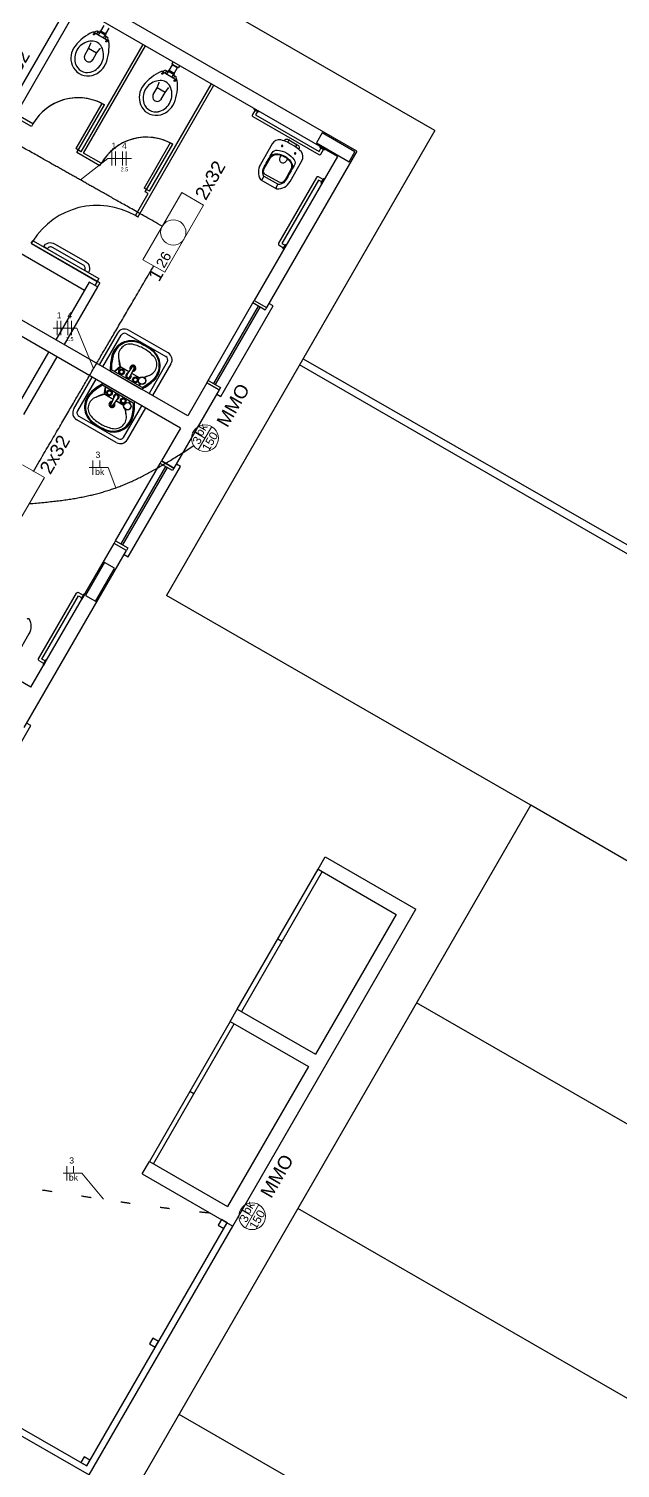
# Model space of a CAD drawing. Extents: x 210 to 779, y 61 to 241.
# Drawn here: x 504.06 to 510.27, y 182.62 to 197.77 of the extents above; entities that cross this region are included whole.
import ezdxf

# ---------------------------------------------------------------- set-up
doc = ezdxf.new("R2010")
doc.units = 0
doc.header["$LTSCALE"] = 2
doc.set_wipeout_variables(frame=1)
doc.linetypes.add('DOT2', pattern=[3.175, 0, -3.175])
doc.layers.get('0').update_dxf_attribs({"linetype": 'CONTINUOUS'})
for name, color, linetype in [('A-BARRA', 2, 'CONTINUOUS'), ('A-JANEL', 3, 'CONTINUOUS'), ('A-PAREDE', 5, 'CONTINUOUS'), ('A-PISOS-NIVEL', 1, 'CONTINUOUS'), ('A-WC', 1, 'CONTINUOUS'), ('AR-ALV', 5, 'CONTINUOUS'), ('ARQ-ALV-CORTE', 5, 'CONTINUOUS'), ('ARQ-ALV-VISTA2', 2, 'CONTINUOUS'), ('ARQ-BNC-VISTA', 1, 'CONTINUOUS'), ('ARQ-ESQ-VISTA1', 2, 'CONTINUOUS'), ('ARQ-ESQ-VISTA2', 1, 'CONTINUOUS'), ('PAG', 1, 'CONTINUOUS')]:
    doc.layers.add(name, color=color, linetype=linetype)
for name, color, linetype, lineweight in [('EL-Condutos', 4, 'CONTINUOUS', 30), ('EL-Fios', 9, 'CONTINUOUS', 20), ('EL-Textos fios', 7, 'CONTINUOUS', 20), ('EL-Textos pontos', 5, 'CONTINUOUS', 20), ('P-SIMBOL', 5, 'CONTINUOUS', 20)]:
    doc.layers.add(name, color=color, linetype=linetype, lineweight=lineweight)
doc.styles.add('Arial', font='arial.ttf')

msp = doc.modelspace()

# ---------------------------------------------------------------- linework, layer by layer
at = {"color": 8}
for p, q in [((504.816, 196.353), (504.801, 196.327)), ((504.082, 195.51), (504.097, 195.536)), ((504.097, 195.536), (504.082, 195.51)), ((504.097, 195.536), (504.097, 195.535))]:
    msp.add_line(p, q, dxfattribs=at)
at = {"color": 251}
for p, q in [((506.248, 187.448), (507.097, 188.921)), ((507.141, 188.896), (506.291, 187.423)), ((506.716, 188.16), (506.673, 188.185)), ((506.173, 187.318), (505.323, 185.846)), ((505.367, 185.821), (506.216, 187.293)), ((505.791, 186.557), (505.748, 186.582)), ((504.664, 182.641), (506.141, 185.201)), ((504.69, 182.546), (506.201, 185.166)), ((501.466, 184.405), (504.69, 182.546)), ((501.501, 184.466), (504.664, 182.641))]:
    msp.add_line(p, q, dxfattribs=at)
at = {"layer": 'A-BARRA', "color": 251}
msp.add_lwpolyline([(504.652, 195.318, -0.414214), (504.683, 195.201), (504.683, 195.201), (504.644, 195.224, 0.414214), (504.63, 195.279), (504.305, 195.466, 0.414214), (504.25, 195.451), (504.211, 195.474), (504.211, 195.474, -0.414214), (504.327, 195.505)], format="xyb", close=True, dxfattribs=at)
at = {"layer": 'A-JANEL', "color": 251}
msp.add_line((506.426, 194.907), (506.556, 194.832), dxfattribs=at)
at = {"layer": 'A-PAREDE', "color": 251}
for p, q in [((507.506, 196.478), (503.391, 198.851)), ((507.301, 196.423), (503.446, 198.646)), ((507.301, 196.423), (506.426, 194.907)), ((507.506, 196.478), (506.556, 194.832)), ((505.727, 193.694), (501.872, 195.918)), ((505.652, 193.564), (501.797, 195.788)), ((506.426, 194.907), (506.556, 194.832)), ((504.078, 190.836), (500.223, 193.059)), ((504.008, 190.414), (505.082, 192.277)), ((504.078, 190.836), (504.952, 192.351)), ((505.082, 192.277), (504.952, 192.351)), ((506.201, 185.166), (508.125, 188.501)), ((507.92, 188.446), (507.071, 186.974)), ((506.996, 186.844), (506.146, 185.371))]:
    msp.add_line(p, q, dxfattribs=at)
for points in [[(507.485, 196.472), (507.139, 196.672), (507.079, 196.568), (507.425, 196.368)], [(504.757, 191.743), (504.957, 192.089), (504.853, 192.149), (504.653, 191.803)]]:
    msp.add_lwpolyline(points, close=True, dxfattribs=at)
at = {"layer": 'A-PISOS-NIVEL', "color": 251}
for p, q in [((508.325, 196.698), (502.348, 200.145)), ((508.325, 196.698), (505.502, 191.804)), ((522.216, 185.395), (506.901, 194.229)), ((506.939, 194.294), (522.216, 185.514)), ((509.333, 189.594), (505.502, 191.804)), ((503.587, 179.632), (509.333, 189.594)), ((513.664, 187.096), (509.333, 189.594)), ((512.465, 185.017), (508.133, 187.515)), ((511.215, 182.851), (506.884, 185.35)), ((509.966, 180.686), (505.635, 183.184))]:
    msp.add_line(p, q, dxfattribs=at)
for points in [[(506.08, 185.236), (506.045, 185.176), (506.106, 185.141), (506.141, 185.201), (506.08, 185.236)], [(505.359, 183.986), (505.324, 183.926), (505.385, 183.891), (505.42, 183.952), (505.359, 183.986)], [(504.638, 182.737), (504.603, 182.676), (504.664, 182.641), (504.699, 182.702), (504.638, 182.737)]]:
    msp.add_lwpolyline(points, dxfattribs=at)
at = {"layer": 'A-WC', "color": 251}
for p, q in [((505.202, 195.786), (506.001, 197.172)), ((504.083, 196.74), (503.906, 196.842)), ((504.098, 196.766), (503.921, 196.868)), ((504.098, 196.766), (504.083, 196.74)), ((505.176, 195.801), (505.309, 196.033)), ((505.202, 195.786), (505.176, 195.801)), ((504.802, 195.093), (504.083, 195.508)), ((504.083, 195.508), (504.776, 195.108)), ((504.101, 195.537), (504.793, 195.138)), ((504.793, 195.138), (504.776, 195.108)), ((504.776, 195.108), (504.751, 195.065)), ((504.802, 195.093), (504.773, 195.043))]:
    msp.add_line(p, q, dxfattribs=at)
msp.add_arc((504.575, 196.491), 0.55, 60.0228, 150.0228, dxfattribs=at)
at = {"layer": 'AR-ALV', "color": 251}
for p, q in [((507.097, 188.921), (507.172, 189.051)), ((507.172, 189.051), (508.125, 188.501)), ((507.097, 188.921), (507.92, 188.446)), ((506.173, 187.318), (506.248, 187.448)), ((506.248, 187.448), (507.071, 186.974)), ((506.173, 187.318), (506.996, 186.844)), ((505.248, 185.716), (505.323, 185.846)), ((505.323, 185.846), (506.146, 185.371)), ((505.248, 185.716), (506.201, 185.166))]:
    msp.add_line(p, q, dxfattribs=at)
at = {"layer": 'ARQ-ALV-CORTE', "color": 251}
for points in [[(504.212, 191.087), (504.164, 191.115, -0.414214), (504.159, 191.135), (504.558, 191.828, -0.414214), (504.579, 191.834), (504.626, 191.806)], [(504.643, 191.814, 0.414214), (504.629, 191.811), (504.609, 191.776, 0.414214), (504.613, 191.762), (504.643, 191.814)], [(504.243, 191.121, 0.414214), (504.229, 191.118), (504.209, 191.083, 0.414214), (504.213, 191.069), (504.243, 191.121)]]:
    msp.add_lwpolyline(points, format="xyb", dxfattribs=at)
msp.add_lwpolyline([(504.227, 191.113), (504.192, 191.133), (504.577, 191.8), (504.611, 191.78)], dxfattribs=at)
at = {"layer": 'ARQ-ALV-VISTA2', "color": 251, "ltscale": 0.1}
for p, q in [((504.486, 198.047), (503.82, 196.892)), ((504.572, 197.997), (503.906, 196.842)), ((504.741, 197.731), (504.738, 197.732)), ((504.741, 197.731), (504.889, 197.645)), ((504.772, 197.713), (504.786, 197.736)), ((504.803, 197.726), (504.775, 197.742)), ((504.789, 197.703), (504.803, 197.726)), ((504.803, 197.726), (504.805, 197.731)), ((504.857, 197.701), (504.805, 197.731)), ((504.812, 197.743), (504.847, 197.803)), ((504.864, 197.713), (504.812, 197.743)), ((504.864, 197.713), (504.899, 197.773)), ((504.606, 196.473), (505.257, 197.602)), ((504.631, 196.458), (505.283, 197.587)), ((504.631, 196.458), (505.283, 197.587)), ((504.645, 197.491), (504.685, 197.559)), ((504.685, 197.559), (504.709, 197.616)), ((504.769, 197.51), (504.685, 197.559)), ((504.709, 197.616), (504.708, 197.619)), ((504.769, 197.51), (504.807, 197.56)), ((504.807, 197.56), (504.809, 197.561)), ((504.841, 197.673), (504.855, 197.696)), ((504.855, 197.696), (504.857, 197.701)), ((504.855, 197.696), (504.883, 197.68)), ((504.858, 197.663), (504.872, 197.686)), ((504.889, 197.645), (504.892, 197.644)), ((504.73, 197.442), (504.769, 197.51)), ((505.573, 197.42), (505.561, 197.4)), ((505.46, 197.316), (505.457, 197.318)), ((505.46, 197.316), (505.608, 197.23)), ((505.491, 197.298), (505.505, 197.321)), ((505.522, 197.311), (505.494, 197.328)), ((505.508, 197.288), (505.522, 197.311)), ((505.522, 197.311), (505.524, 197.316)), ((505.576, 197.286), (505.524, 197.316)), ((505.531, 197.328), (505.566, 197.389)), ((505.583, 197.298), (505.531, 197.328)), ((505.56, 197.258), (505.574, 197.282)), ((505.562, 197.397), (505.564, 197.395)), ((505.564, 197.395), (505.563, 197.393)), ((505.564, 197.395), (505.625, 197.361)), ((505.564, 197.39), (505.621, 197.357)), ((505.574, 197.282), (505.576, 197.286)), ((505.574, 197.282), (505.602, 197.265)), ((505.577, 197.248), (505.591, 197.272)), ((505.583, 197.298), (505.618, 197.359)), ((505.625, 197.361), (505.624, 197.358)), ((505.625, 197.361), (505.628, 197.359)), ((505.642, 197.38), (505.63, 197.36)), ((505.324, 196.059), (505.975, 197.187)), ((505.364, 197.076), (505.404, 197.144)), ((505.404, 197.144), (505.428, 197.202)), ((505.488, 197.096), (505.404, 197.144)), ((505.428, 197.202), (505.427, 197.204)), ((505.488, 197.096), (505.525, 197.145)), ((505.525, 197.145), (505.528, 197.146)), ((505.608, 197.23), (505.611, 197.229)), ((504.824, 196.982), (504.549, 196.506)), ((504.56, 196.465), (504.85, 196.967)), ((504.824, 196.982), (504.85, 196.967)), ((505.449, 197.028), (505.488, 197.096)), ((504.606, 196.473), (504.549, 196.506)), ((504.606, 196.473), (504.549, 196.506)), ((505.543, 196.568), (505.268, 196.091)), ((505.279, 196.05), (505.569, 196.553)), ((505.543, 196.568), (505.569, 196.553)), ((504.802, 196.325), (504.56, 196.465)), ((504.606, 196.473), (504.575, 196.491)), ((504.817, 196.351), (504.631, 196.458)), ((504.817, 196.351), (504.802, 196.325)), ((505.324, 196.059), (505.268, 196.091)), ((505.324, 196.059), (505.268, 196.091)), ((505.309, 196.033), (505.279, 196.05)), ((505.324, 196.059), (505.294, 196.076)), ((504.083, 195.508), (504.098, 195.534)), ((504.098, 195.534), (504.083, 195.508)), ((504.098, 195.534), (504.099, 195.534)), ((504.691, 195.1), (504.341, 194.494)), ((504.777, 195.05), (504.428, 194.444)), ((504.777, 195.05), (504.691, 195.1)), ((504.988, 194.565), (504.796, 194.231)), ((504.835, 194.209), (505.027, 194.542)), ((505.082, 194.557), (505.497, 194.317)), ((505.52, 194.356), (505.104, 194.596)), ((503.92, 193.765), (504.266, 194.364)), ((504.003, 193.707), (504.353, 194.314)), ((505.512, 194.262), (505.32, 193.929)), ((505.359, 193.906), (505.551, 194.24)), ((504.528, 193.768), (504.721, 194.101)), ((504.76, 194.079), (504.567, 193.745)), ((504.914, 194.163), (505.241, 193.974)), ((505.249, 193.993), (504.926, 194.179)), ((504.955, 194.162), (505.017, 194.215)), ((504.956, 194.162), (505.023, 194.207)), ((505.109, 194.157), (505.023, 194.207)), ((505.089, 194.127), (505.143, 194.205)), ((505.123, 194.107), (505.163, 194.194)), ((505.221, 194.093), (505.138, 194.14)), ((505.154, 193.828), (504.831, 194.015)), ((504.839, 194.033), (505.166, 193.844)), ((504.86, 193.998), (504.845, 193.918)), ((504.861, 193.997), (504.856, 193.917)), ((505.216, 194.012), (505.226, 194.03)), ((505.219, 194.019), (505.22, 194.034)), ((505.219, 194.01), (505.229, 194.028)), ((505.222, 194.024), (505.224, 194.031)), ((506.057, 193.966), (505.582, 193.143)), ((505.927, 194.041), (505.727, 193.694)), ((506.057, 193.966), (505.927, 194.041)), ((505.927, 194.041), (506.057, 193.966)), ((506.057, 193.966), (505.927, 194.041)), ((504.942, 193.867), (504.856, 193.917)), ((504.958, 193.9), (504.917, 193.814)), ((504.992, 193.88), (504.937, 193.802)), ((505.053, 193.803), (504.971, 193.85)), ((505.052, 193.466), (505.245, 193.799)), ((505.284, 193.777), (505.091, 193.443)), ((505.117, 193.841), (505.105, 193.833)), ((505.114, 193.836), (505.108, 193.831)), ((505.121, 193.848), (505.111, 193.83)), ((505.124, 193.846), (505.114, 193.828)), ((504.975, 193.412), (504.56, 193.652)), ((504.582, 193.691), (504.998, 193.451)), ((505.652, 193.564), (505.452, 193.218)), ((505.582, 193.143), (505.452, 193.218))]:
    msp.add_line(p, q, dxfattribs=at)
for points in [[(506.478, 196.897, -0.414214), (506.464, 196.894), (506.43, 196.914, -0.414214), (506.426, 196.927), (506.478, 196.897)], [(507.171, 196.498, -0.414214), (507.157, 196.494), (507.123, 196.514, -0.414214), (507.119, 196.528), (507.171, 196.498)], [(507.136, 196.137, -0.414214), (507.132, 196.151), (507.152, 196.185, -0.414214), (507.166, 196.189), (507.136, 196.137)], [(506.736, 195.444, -0.414214), (506.733, 195.458), (506.753, 195.492, -0.414214), (506.766, 195.496), (506.736, 195.444)]]:
    msp.add_lwpolyline(points, format="xyb", dxfattribs=at)
for points in [[(506.072, 193.992), (506.057, 193.966), (505.927, 194.041), (505.942, 194.067)], [(505.582, 193.143), (505.567, 193.117), (505.437, 193.192), (505.452, 193.218)]]:
    msp.add_lwpolyline(points, close=True, dxfattribs=at)
for centre, radius in [((504.741, 197.71), 0.00682), ((504.871, 197.635), 0.00682), ((505.46, 197.295), 0.00682), ((505.59, 197.22), 0.00682), ((505.031, 194.156), 0.03), ((505.031, 194.156), 0.02), ((505.176, 194.072), 0.03), ((505.176, 194.072), 0.02), ((505.247, 194.063), 0.04), ((505.247, 194.063), 0.037), ((504.903, 193.935), 0.03), ((504.903, 193.935), 0.02), ((505.049, 193.851), 0.03), ((505.049, 193.851), 0.02), ((505.092, 193.795), 0.04), ((505.092, 193.795), 0.037)]:
    msp.add_circle(centre, radius, dxfattribs=at)
for centre, radius, start, end in [((504.925, 197.29), 0.484, 113.7805, 142.3423), ((504.734, 197.724), 0.00909, 60.0228, 119.0053), ((504.959, 197.306), 0.477, 113.8624, 117.241), ((504.77, 197.735), 0.00909, 60.0228, 113.8624), ((504.809, 197.737), 0.00697, 60.0228, 240.0228), ((504.861, 197.707), 0.00697, 240.0228, 60.0228), ((504.706, 197.458), 0.208, 142.3423, 200.9207), ((504.725, 197.451), 0.187, 92.7027, 185.7713), ((504.722, 197.525), 0.112, 60.0228, 92.7027), ((504.655, 197.491), 0.187, 294.2742, 27.3429), ((504.722, 197.525), 0.112, 27.3429, 60.0228), ((504.416, 197.583), 0.484, 337.7033, 6.3682), ((504.878, 197.672), 0.00909, 6.1832, 60.0228), ((504.413, 197.622), 0.477, 2.8046, 6.1832), ((504.888, 197.636), 0.00909, 6.3586, 60.0228), ((504.698, 197.448), 0.159, 185.7713, 198.6929), ((504.688, 197.467), 0.0486, 150.0228, 330.0228), ((504.675, 197.445), 0.174, 200.4995, 276.9109), ((504.672, 197.439), 0.132, 198.6929, 240.0228), ((504.672, 197.439), 0.132, 240.0228, 281.3527), ((504.671, 197.478), 0.208, 276.9109, 337.7033), ((504.666, 197.466), 0.159, 281.3527, 294.2742), ((505.643, 196.875), 0.484, 113.7805, 142.3423), ((505.453, 197.31), 0.00909, 60.0228, 119.0053), ((505.678, 196.892), 0.477, 113.8624, 117.241), ((505.489, 197.32), 0.00909, 60.0228, 113.8624), ((505.528, 197.322), 0.00697, 60.0228, 240.0228), ((505.563, 197.399), 0.002, 150.0228, 240.0228), ((505.565, 197.392), 0.002, 150.0228, 240.0228), ((505.58, 197.292), 0.00697, 240.0228, 60.0228), ((505.597, 197.257), 0.00909, 6.1832, 60.0228), ((505.132, 197.207), 0.477, 2.8046, 6.1832), ((505.622, 197.359), 0.002, 240.0228, 330.0228), ((505.629, 197.361), 0.002, 240.0228, 330.0228), ((505.425, 197.043), 0.208, 142.3423, 200.9207), ((505.444, 197.036), 0.187, 92.7027, 185.7713), ((505.441, 197.111), 0.112, 60.0228, 92.7027), ((505.374, 197.076), 0.187, 294.2742, 27.3429), ((505.441, 197.111), 0.112, 27.3429, 60.0228), ((505.135, 197.168), 0.484, 337.7033, 6.3682), ((505.607, 197.221), 0.00909, 6.3586, 60.0228), ((505.394, 197.03), 0.174, 200.4995, 276.9109), ((505.417, 197.033), 0.159, 185.7713, 198.6929), ((505.391, 197.024), 0.132, 198.6929, 240.0228), ((505.407, 197.052), 0.0486, 150.0228, 330.0228), ((505.39, 197.064), 0.208, 276.9109, 337.7033), ((505.391, 197.024), 0.132, 240.0228, 281.3527), ((505.385, 197.051), 0.159, 281.3527, 294.2742), ((505.294, 196.076), 0.55, 60.0228, 150.0228), ((505.294, 196.076), 0.55, 63.1496, 150.0228), ((505.062, 194.522), 0.085, 60.0228, 150.0228), ((505.062, 194.522), 0.04, 60.0228, 150.0228), ((505.133, 194.274), 0.21, 68.1482, 165.1343), ((505.136, 194.276), 0.2, 67.9079, 164.7411), ((505.121, 194.326), 0.123, 77.6098, 190.5825), ((505.056, 194.032), 0.424, 60.0228, 77.6098), ((504.99, 193.917), 0.595, 60.0228, 68.1482), ((504.99, 193.917), 0.587, 60.0228, 67.9079), ((505.056, 194.032), 0.424, 42.4358, 60.0228), ((504.99, 193.917), 0.587, 52.1377, 60.0228), ((504.99, 193.917), 0.595, 51.8974, 60.0228), ((505.228, 194.223), 0.2, 315.3045, 52.1377), ((505.227, 194.22), 0.21, 314.9113, 51.8974), ((505.43, 194.195), 0.518, 165.1343, 183.5727), ((505.43, 194.195), 0.505, 164.7411, 181.8156), ((511.687, 194.957), 6.719, 185.5825, 186.188), ((511.604, 195.538), 6.719, 190.5825, 191.3505), ((505.021, 194.235), 0.0137, 186.188, 248.2939), ((505.15, 194.194), 0.0315, 267.9716, 212.79), ((505.279, 194.235), 0.123, 289.4631, 42.4358), ((505.477, 194.282), 0.04, 330.0228, 60.0228), ((505.477, 194.282), 0.085, 330.0228, 60.0228), ((505.029, 194.218), 0.0126, 191.3505, 240.0228), ((505.104, 194.114), 0.03, 98.8271, 21.2185), ((505.104, 194.114), 0.02, 140.398, 339.6476), ((505.15, 194.194), 0.021, 280.9483, 200.3137), ((505.153, 194.199), 0.0118, 334.8352, 145.2104), ((505.01, 194.438), 0.505, 298.23, 315.3045), ((503.081, 200.454), 6.719, 288.9569, 289.4631), ((502.537, 200.235), 6.719, 293.9924, 294.4631), ((504.852, 193.788), 0.21, 134.9113, 231.8974), ((504.852, 193.785), 0.2, 135.3045, 232.1377), ((505.069, 193.57), 0.518, 116.4729, 134.9113), ((505.069, 193.57), 0.505, 118.23, 135.3045), ((504.976, 193.893), 0.03, 278.8271, 201.2185), ((505.01, 194.438), 0.518, 296.4729, 314.9113), ((504.801, 193.772), 0.123, 109.4631, 222.4358), ((506.999, 187.553), 6.719, 108.6951, 109.4631), ((507.543, 187.773), 6.719, 113.8575, 114.4631), ((504.831, 193.905), 0.0137, 51.7517, 113.8575), ((504.849, 193.906), 0.0126, 60.0228, 108.6951), ((504.93, 193.813), 0.0315, 87.2556, 32.074), ((504.93, 193.813), 0.021, 99.7319, 19.0973), ((504.928, 193.809), 0.0118, 154.8352, 325.2104), ((504.976, 193.893), 0.02, 320.398, 159.6476), ((504.65, 193.812), 0.505, 344.7411, 1.8156), ((504.65, 193.812), 0.518, 345.1343, 3.5727), ((504.602, 193.725), 0.085, 150.0228, 240.0228), ((504.602, 193.725), 0.04, 150.0228, 240.0228), ((505.023, 193.975), 0.424, 222.4358, 240.0228), ((505.09, 194.09), 0.595, 231.8974, 240.0228), ((505.09, 194.09), 0.587, 232.1377, 240.0228), ((504.947, 193.733), 0.21, 248.1482, 345.1343), ((504.944, 193.732), 0.2, 247.9079, 344.7411), ((504.959, 193.681), 0.123, 257.6098, 10.5825), ((498.475, 192.47), 6.719, 10.5825, 11.0887), ((498.393, 193.05), 6.719, 5.5825, 6.0532), ((505.09, 194.09), 0.595, 240.0228, 248.1482), ((505.09, 194.09), 0.587, 240.0228, 247.9079), ((505.023, 193.975), 0.424, 240.0228, 257.6098), ((505.018, 193.486), 0.085, 240.0228, 330.0228), ((505.018, 193.486), 0.04, 240.0228, 330.0228)]:
    msp.add_arc(centre, radius, start, end, dxfattribs=at)
at = {"layer": 'ARQ-BNC-VISTA', "color": 251}
msp.add_line((504.641, 195.013), (502.172, 196.437), dxfattribs=at)
at = {"layer": 'ARQ-ESQ-VISTA1', "color": 251}
for p, q in [((505.942, 194.067), (506.411, 194.881)), ((506.468, 194.848), (505.998, 194.034)), ((506.485, 194.838), (506.016, 194.024)), ((504.967, 192.377), (505.437, 193.192)), ((505.493, 193.159), (505.024, 192.345)), ((505.511, 193.149), (505.041, 192.335))]:
    msp.add_line(p, q, dxfattribs=at)
for points in [[(506.032, 193.922), (506.075, 193.897), (506.625, 194.85), (506.581, 194.875)], [(505.057, 192.233), (505.101, 192.208), (505.65, 193.161), (505.607, 193.186)], [(503.384, 189.331), (503.427, 189.306), (504.077, 190.433), (504.033, 190.458)]]:
    msp.add_lwpolyline(points, dxfattribs=at)
for points in [[(506.556, 194.832), (506.541, 194.806), (506.411, 194.881), (506.426, 194.907)], [(505.097, 192.303), (505.082, 192.277), (504.952, 192.351), (504.967, 192.377)]]:
    msp.add_lwpolyline(points, close=True, dxfattribs=at)
at = {"layer": 'ARQ-ESQ-VISTA2', "color": 251, "linetype": 'Continuous'}
msp.add_arc((503.426, 198.534), 0.864, 237.4855, 326.1818, dxfattribs=at)
at = {"layer": 'EL-Condutos', "linetype": 'Continuous'}
for points in [[(505.459, 195.689), (505.369, 195.74), (505.286, 195.787), (505.209, 195.83), (505.138, 195.871), (505.072, 195.908), (505.011, 195.942), (504.954, 195.975), (504.901, 196.005), (504.852, 196.033), (504.805, 196.059), (504.761, 196.084), (504.718, 196.108), (504.677, 196.131), (504.638, 196.154), (504.598, 196.176), (504.559, 196.198), (504.519, 196.221), (504.478, 196.244), (504.435, 196.268), (504.391, 196.293), (504.344, 196.319), (504.295, 196.347), (504.242, 196.377), (504.185, 196.409), (504.124, 196.444), (504.058, 196.481), (503.987, 196.521), (503.91, 196.565), (503.827, 196.612), (503.737, 196.663)], [(504.105, 193.108), (504.161, 193.205), (504.214, 193.296), (504.265, 193.383), (504.313, 193.465), (504.359, 193.543), (504.403, 193.618), (504.445, 193.69), (504.485, 193.759), (504.524, 193.825), (504.561, 193.889), (504.598, 193.952), (504.633, 194.013), (504.668, 194.073), (504.703, 194.132), (504.737, 194.191), (504.772, 194.25), (504.806, 194.309), (504.841, 194.369), (504.877, 194.43), (504.913, 194.492), (504.951, 194.556), (504.99, 194.623), (505.03, 194.691), (505.072, 194.763), (505.116, 194.838), (505.161, 194.916), (505.21, 194.999), (505.26, 195.085), (505.313, 195.177), (505.37, 195.273)], [(504.06, 192.769), (504.138, 192.775), (504.212, 192.782), (504.283, 192.79), (504.352, 192.798), (504.418, 192.806), (504.481, 192.815), (504.542, 192.825), (504.601, 192.836), (504.658, 192.847), (504.714, 192.86), (504.768, 192.873), (504.821, 192.888), (504.873, 192.903), (504.925, 192.92), (504.975, 192.937), (505.025, 192.956), (505.075, 192.977), (505.125, 192.998), (505.175, 193.021), (505.225, 193.046), (505.276, 193.071), (505.328, 193.099), (505.38, 193.128), (505.434, 193.159), (505.489, 193.191), (505.545, 193.225), (505.604, 193.262), (505.664, 193.299), (505.726, 193.339), (505.791, 193.381)]]:
    msp.add_spline(points, degree=3, dxfattribs=at)
at = {"layer": 'EL-Condutos', "linetype": 'DOT2', "ltscale": 0.05}
msp.add_spline([(501.724, 185.937), (502.03, 185.889), (502.318, 185.843), (502.591, 185.8), (502.847, 185.76), (503.089, 185.721), (503.317, 185.685), (503.531, 185.651), (503.733, 185.619), (503.922, 185.589), (504.1, 185.562), (504.267, 185.535), (504.423, 185.511), (504.57, 185.489), (504.709, 185.467), (504.839, 185.448), (504.961, 185.43), (505.077, 185.413), (505.187, 185.398), (505.291, 185.383), (505.39, 185.37), (505.485, 185.358), (505.576, 185.346), (505.665, 185.336), (505.752, 185.326), (505.837, 185.317), (505.921, 185.309), (506.005, 185.301), (506.089, 185.293), (506.175, 185.286), (506.262, 185.279)], degree=3, dxfattribs=at)
at = {"layer": 'EL-Fios'}
for p, q in [((504.93, 196.327), (504.93, 196.477)), ((504.967, 196.327), (504.967, 196.477)), ((505.042, 196.327), (505.042, 196.477)), ((505.08, 196.327), (505.08, 196.477)), ((504.355, 194.542), (504.355, 194.692)), ((504.392, 194.542), (504.392, 194.692)), ((504.467, 194.542), (504.467, 194.692)), ((504.505, 194.542), (504.505, 194.692)), ((504.73, 193.073), (504.73, 193.223)), ((504.801, 193.148), (504.801, 193.223)), ((504.454, 185.646), (504.454, 185.796)), ((504.525, 185.721), (504.525, 185.796))]:
    msp.add_line(p, q, dxfattribs=at)
at = {"layer": 'EL-Textos fios'}
for p, q in [((504.598, 196.176), (504.885, 196.402)), ((504.885, 196.402), (505.135, 196.402)), ((504.56, 194.617), (504.31, 194.617)), ((504.737, 194.191), (504.56, 194.617)), ((504.889, 193.148), (504.692, 193.148)), ((504.969, 192.935), (504.889, 193.148)), ((504.613, 185.721), (504.416, 185.721)), ((504.842, 185.447), (504.613, 185.721))]:
    msp.add_line(p, q, dxfattribs=at)
at = {"layer": 'P-SIMBOL'}
for p, q in [((505.256, 195.337), (505.664, 196.043)), ((505.664, 196.043), (505.893, 195.911)), ((505.485, 195.204), (505.893, 195.911)), ((505.256, 195.337), (505.485, 195.204)), ((505.908, 193.458), (505.786, 193.529)), ((505.838, 193.336), (505.979, 193.581)), ((503.989, 193.177), (504.219, 193.045)), ((503.811, 192.338), (504.219, 193.045)), ((506.404, 185.269), (506.282, 185.34)), ((506.334, 185.147), (506.475, 185.391))]:
    msp.add_line(p, q, dxfattribs=at)
for centre, radius in [((505.575, 195.624), 0.133), ((505.908, 193.458), 0.141), ((506.404, 185.269), 0.141)]:
    msp.add_circle(centre, radius, dxfattribs=at)
at = {"layer": 'PAG', "color": 251}
for centre, radius, start, end in [((504.575, 196.491), 0.55, 63.1496, 150.0228), ((504.776, 195.108), 0.8, 60.0228, 147.8737)]:
    msp.add_arc(centre, radius, start, end, dxfattribs=at)

# ---------------------------------------------------------------- texts
at = {"layer": 'EL-Textos fios', "attachment_point": 8, "line_spacing_factor": 0.798, "style": 'Arial'}
for s, insert, char_height, width in [('1', (504.949, 196.503), 0.0653, 0.07837), ('4', (505.061, 196.503), 0.0653, 0.07837), ('2.5', (505.061, 196.266), 0.0406, 0.14614), ('1', (504.374, 194.718), 0.0653, 0.07837), ('4', (504.486, 194.718), 0.0653, 0.07837), ('2.5', (504.486, 194.481), 0.0406, 0.14614), ('3', (504.782, 193.25), 0.0653, 0.07837), ('bk', (504.801, 193.07), 0.0653, 0.15673), ('3', (504.506, 185.823), 0.0653, 0.07837), ('bk', (504.525, 185.643), 0.0653, 0.15673)]:
    msp.add_mtext(s, dxfattribs=dict(at, insert=insert, char_height=char_height, width=width))
at = {"layer": 'EL-Textos pontos', "rotation": 60.0001, "line_spacing_factor": 0.798, "style": 'Arial'}
for s, insert, char_height, width, attachment_point in [('2x32', (503.862, 197.12), 0.1412, 0.67776, 7), ('2x32', (505.918, 195.952), 0.1412, 0.67776, 7), ('1', (505.424, 195.095), 0.141, 0.16944, 7), ('MMO', (506.266, 193.769), 0.1412, 0.50832, 8), ('2x32', (504.284, 193.066), 0.1412, 0.67776, 7), ('3', (505.864, 193.413), 0.0882, 0.1059, 8), ('bk', (505.909, 193.524), 0.0882, 0.2118, 8), ('150', (506, 193.401), 0.0882, 0.3177, 8), ('MMO', (506.727, 185.656), 0.1412, 0.50832, 8), ('bk', (506.404, 185.335), 0.0882, 0.2118, 8), ('150', (506.496, 185.212), 0.0882, 0.3177, 8), ('3', (506.36, 185.224), 0.0882, 0.1059, 8)]:
    msp.add_mtext(s, dxfattribs=dict(at, insert=insert, char_height=char_height, width=width, attachment_point=attachment_point))
at = {"layer": 'P-SIMBOL', "insert": (505.479, 195.239), "char_height": 0.1059, "width": 0.25416, "attachment_point": 7, "rotation": 60.0001, "line_spacing_factor": 0.798, "style": 'Arial'}
msp.add_mtext('26', dxfattribs=at)

# ---------------------------------------------------------------- next in the draw order: wipeouts: each hides what was drawn before it
at = {"color": 251}
msp.add_wipeout([(503.969, 191.608), (503.888, 191.655), (503.882, 191.657), (503.876, 191.656), (503.872, 191.656), (503.866, 191.656), (503.861, 191.655), (503.849, 191.653), (503.838, 191.651), (503.831, 191.648), (503.819, 191.644), (503.805, 191.637), (503.798, 191.633), (503.793, 191.63), (503.791, 191.629), (503.788, 191.627), (503.778, 191.619), (503.773, 191.614), (503.769, 191.61), (503.763, 191.604), (503.758, 191.598), (503.757, 191.596), (503.752, 191.59), (503.746, 191.581), (503.745, 191.579), (503.62, 191.362), (503.615, 191.352), (503.613, 191.346), (503.611, 191.339), (503.61, 191.331), (503.609, 191.325), (503.609, 191.322), (503.609, 191.318), (503.609, 191.315), (503.609, 191.312), (503.61, 191.307), (503.611, 191.303), (503.613, 191.294), (503.616, 191.285), (503.618, 191.281), (503.624, 191.271), (503.631, 191.263), (503.638, 191.255), (503.646, 191.247), (503.651, 191.242), (503.651, 191.241), (503.651, 191.24), (503.649, 191.235), (503.648, 191.232), (503.648, 191.229), (503.648, 191.225), (503.648, 191.223), (503.648, 191.221), (503.648, 191.219), (503.649, 191.218), (503.65, 191.213), (503.65, 191.212), (503.651, 191.211), (503.651, 191.21), (503.651, 191.209), (503.652, 191.209), (503.652, 191.208), (503.652, 191.207), (503.652, 191.207), (503.653, 191.206), (503.654, 191.205), (503.654, 191.204), (503.655, 191.202), (503.656, 191.201), (503.658, 191.198), (503.661, 191.196), (503.663, 191.194), (503.667, 191.191), (503.668, 191.191), (503.759, 191.138), (503.759, 191.138), (503.76, 191.138), (503.761, 191.137), (503.762, 191.137), (503.763, 191.136), (503.764, 191.136), (503.766, 191.135), (503.767, 191.135), (503.77, 191.134), (503.772, 191.133), (503.775, 191.133), (503.776, 191.133), (503.779, 191.133), (503.781, 191.133), (503.783, 191.133), (503.785, 191.133), (503.787, 191.133), (503.787, 191.134), (503.788, 191.134), (503.793, 191.135), (503.793, 191.135), (503.794, 191.136), (503.795, 191.136), (503.796, 191.137), (503.797, 191.137), (503.798, 191.137), (503.799, 191.138), (503.8, 191.138), (503.8, 191.139), (503.801, 191.139), (503.801, 191.139), (503.802, 191.14), (503.803, 191.14), (503.803, 191.141), (503.803, 191.141), (503.804, 191.141), (503.806, 191.143), (503.807, 191.144), (503.807, 191.144), (503.811, 191.149), (503.811, 191.149), (503.812, 191.149), (503.813, 191.149), (503.817, 191.148), (503.823, 191.146), (503.828, 191.145), (503.844, 191.141), (503.851, 191.14), (503.857, 191.14), (503.861, 191.14), (503.867, 191.141), (503.871, 191.141), (503.874, 191.142), (503.879, 191.143), (503.883, 191.144), (503.89, 191.147), (503.896, 191.149), (503.901, 191.152), (503.905, 191.155), (503.91, 191.158), (503.915, 191.162), (503.919, 191.166), (503.922, 191.17), (503.926, 191.174), (503.927, 191.175), (503.927, 191.176), (503.928, 191.177), (503.93, 191.18), (503.931, 191.181), (503.932, 191.183), (503.932, 191.183), (504.057, 191.399), (504.061, 191.407), (504.063, 191.412), (504.064, 191.415), (504.066, 191.418), (504.067, 191.421), (504.068, 191.424), (504.069, 191.427), (504.07, 191.429), (504.07, 191.43), (504.07, 191.431), (504.071, 191.433), (504.074, 191.445), (504.074, 191.448), (504.075, 191.452), (504.076, 191.455), (504.076, 191.456), (504.076, 191.458), (504.077, 191.461), (504.077, 191.464), (504.077, 191.466), (504.077, 191.47), (504.077, 191.476), (504.077, 191.486), (504.077, 191.489), (504.075, 191.5), (504.074, 191.508), (504.072, 191.516), (504.067, 191.532), (504.063, 191.54), (504.06, 191.548), (504.054, 191.557), (504.052, 191.56), (504.051, 191.561)], dxfattribs=at).dxf.layer = 'ARQ-ALV-CORTE'
at = {"color": 251, "ltscale": 0.1}
msp.add_wipeout([(506.578, 196.13), (506.496, 196.177), (506.492, 196.181), (506.489, 196.186), (506.487, 196.19), (506.484, 196.196), (506.482, 196.2), (506.478, 196.211), (506.475, 196.222), (506.474, 196.23), (506.471, 196.242), (506.47, 196.258), (506.47, 196.266), (506.47, 196.271), (506.47, 196.274), (506.471, 196.278), (506.473, 196.29), (506.474, 196.297), (506.476, 196.303), (506.478, 196.311), (506.481, 196.318), (506.482, 196.32), (506.485, 196.327), (506.49, 196.337), (506.491, 196.339), (506.615, 196.555), (506.622, 196.565), (506.626, 196.569), (506.631, 196.575), (506.637, 196.58), (506.643, 196.584), (506.645, 196.585), (506.648, 196.587), (506.651, 196.589), (506.654, 196.59), (506.659, 196.592), (506.662, 196.593), (506.672, 196.596), (506.68, 196.597), (506.685, 196.598), (506.697, 196.598), (506.707, 196.596), (506.717, 196.594), (506.729, 196.591), (506.735, 196.589), (506.736, 196.589), (506.737, 196.59), (506.741, 196.594), (506.743, 196.596), (506.745, 196.598), (506.749, 196.6), (506.751, 196.601), (506.752, 196.602), (506.754, 196.603), (506.755, 196.603), (506.759, 196.604), (506.761, 196.605), (506.762, 196.605), (506.763, 196.605), (506.764, 196.605), (506.765, 196.605), (506.765, 196.605), (506.766, 196.605), (506.766, 196.605), (506.767, 196.605), (506.769, 196.605), (506.769, 196.605), (506.771, 196.605), (506.773, 196.605), (506.777, 196.604), (506.779, 196.603), (506.783, 196.602), (506.787, 196.6), (506.788, 196.6), (506.879, 196.547), (506.88, 196.547), (506.88, 196.547), (506.881, 196.546), (506.882, 196.546), (506.883, 196.545), (506.884, 196.544), (506.885, 196.543), (506.886, 196.542), (506.888, 196.54), (506.89, 196.539), (506.892, 196.536), (506.892, 196.536), (506.894, 196.533), (506.895, 196.531), (506.896, 196.529), (506.896, 196.527), (506.897, 196.526), (506.897, 196.525), (506.898, 196.525), (506.899, 196.52), (506.899, 196.52), (506.899, 196.518), (506.899, 196.517), (506.899, 196.516), (506.899, 196.515), (506.899, 196.514), (506.899, 196.513), (506.899, 196.512), (506.899, 196.512), (506.899, 196.511), (506.899, 196.51), (506.899, 196.509), (506.899, 196.509), (506.899, 196.508), (506.899, 196.508), (506.899, 196.507), (506.899, 196.505), (506.898, 196.503), (506.898, 196.502), (506.896, 196.497), (506.896, 196.497), (506.896, 196.496), (506.897, 196.495), (506.9, 196.492), (506.904, 196.488), (506.908, 196.485), (506.919, 196.472), (506.924, 196.466), (506.926, 196.462), (506.929, 196.458), (506.931, 196.453), (506.933, 196.448), (506.934, 196.446), (506.935, 196.441), (506.936, 196.437), (506.938, 196.429), (506.938, 196.423), (506.938, 196.418), (506.938, 196.412), (506.937, 196.407), (506.936, 196.4), (506.935, 196.395), (506.934, 196.391), (506.932, 196.386), (506.931, 196.384), (506.931, 196.383), (506.93, 196.382), (506.928, 196.378), (506.928, 196.377), (506.927, 196.376), (506.927, 196.376), (506.802, 196.159), (506.797, 196.152), (506.795, 196.147), (506.793, 196.145), (506.791, 196.142), (506.789, 196.139), (506.786, 196.137), (506.785, 196.135), (506.783, 196.133), (506.782, 196.132), (506.782, 196.132), (506.78, 196.13), (506.771, 196.121), (506.769, 196.119), (506.765, 196.116), (506.764, 196.115), (506.762, 196.114), (506.761, 196.113), (506.758, 196.111), (506.756, 196.109), (506.754, 196.108), (506.751, 196.106), (506.746, 196.103), (506.737, 196.098), (506.735, 196.097), (506.724, 196.093), (506.717, 196.09), (506.709, 196.087), (506.693, 196.084), (506.683, 196.083), (506.675, 196.082), (506.664, 196.082), (506.66, 196.083), (506.659, 196.083)], dxfattribs=at).dxf.layer = 'ARQ-ALV-VISTA2'

# ---------------------------------------------------------------- next in the draw order: linework, layer by layer
at = {"layer": 'ARQ-ALV-CORTE', "color": 251}
msp.add_lwpolyline([(504.038, 191.557, -0.407906), (504.051, 191.561, -0.131537), (504.055, 191.557, -0.273863), (504.057, 191.399), (503.932, 191.183, -0.319419), (503.842, 191.141, -0.074713), (503.772, 191.166, -0.017899), (503.686, 191.216, -0.074713), (503.629, 191.264, -0.319419), (503.62, 191.362), (503.745, 191.579, -0.273863), (503.883, 191.657, -0.136488), (503.888, 191.655, -0.402244), (503.891, 191.642), (503.873, 191.611, -0.337727), (503.867, 191.608)], format="xyb", dxfattribs=at)
at = {"layer": 'ARQ-ALV-VISTA2', "color": 251, "ltscale": 0.1}
for p, q in [((506.496, 196.177), (506.659, 196.083)), ((506.659, 196.083), (506.651, 196.088)), ((506.656, 196.096), (506.674, 196.127))]:
    msp.add_line(p, q, dxfattribs=at)
for points in [[(506.434, 196.911), (506.406, 196.864, 0.414214), (506.412, 196.843), (507.105, 196.443, 0.414214), (507.125, 196.449), (507.153, 196.497)], [(506.656, 196.096, 0.407906), (506.659, 196.083, 0.131537), (506.664, 196.081, 0.273863), (506.802, 196.159), (506.927, 196.376, 0.319419), (506.918, 196.474, 0.074713), (506.862, 196.522, 0.017899), (506.775, 196.572, 0.074713), (506.705, 196.597, 0.319419), (506.615, 196.555), (506.491, 196.339, 0.273863), (506.492, 196.181, 0.136488), (506.496, 196.177, 0.402244), (506.51, 196.181), (506.527, 196.212, 0.337727), (506.527, 196.218)], [(506.736, 196.589, -0.378909), (506.788, 196.6), (506.879, 196.547, -0.378909), (506.896, 196.497)], [(506.799, 196.594, 0.414214), (506.787, 196.59), (506.776, 196.571)], [(506.868, 196.554, -0.414214), (506.872, 196.542), (506.861, 196.523)], [(506.584, 196.407, -0.305538), (506.673, 196.451, -0.097448), (506.748, 196.426, -0.097448), (506.808, 196.373, -0.305538), (506.815, 196.274)], [(506.71, 196.436), (506.696, 196.412, 1), (506.762, 196.374)], [(507.15, 196.181), (507.102, 196.208, 0.414214), (507.082, 196.203), (506.682, 195.51, 0.414214), (506.687, 195.489), (506.735, 195.462)]]:
    msp.add_lwpolyline(points, format="xyb", dxfattribs=at)
for points in [[(506.46, 196.896), (506.44, 196.862), (507.107, 196.477), (507.127, 196.512)], [(506.776, 196.398), (506.762, 196.373)], [(507.135, 196.155), (507.1, 196.175), (506.715, 195.508), (506.75, 195.488)]]:
    msp.add_lwpolyline(points, dxfattribs=at)
for points in [[(506.724, 196.54, 1), (506.716, 196.527, 1)], [(506.845, 196.387, -0.295956), (506.847, 196.329, 0.008003), (506.761, 196.18, -0.219669), (506.692, 196.129, -0.1825), (506.673, 196.133), (506.532, 196.214, -0.1825), (506.52, 196.229, -0.21967), (506.529, 196.314, 0.008003), (506.615, 196.463, -0.295956), (506.667, 196.49, -0.109342), (506.767, 196.459, -0.109342)], [(506.776, 196.398, -0.042994), (506.8, 196.373, -0.312272), (506.808, 196.279, 0.00507), (506.754, 196.184, -0.107996), (506.727, 196.154, -0.297508), (506.687, 196.152), (506.542, 196.235, -0.297509), (506.524, 196.272, -0.107996), (506.537, 196.309, 0.00507), (506.592, 196.404, -0.312272), (506.677, 196.444, -0.091294), (506.745, 196.42, -0.048111)], [(506.859, 196.462, 1), (506.852, 196.449, 1)]]:
    msp.add_lwpolyline(points, format="xyb", close=True, dxfattribs=at)
msp.add_arc((506.678, 196.125), 0.00533, 75.3779, 150.0228, dxfattribs=at)

doc.saveas('drawing.dxf')
